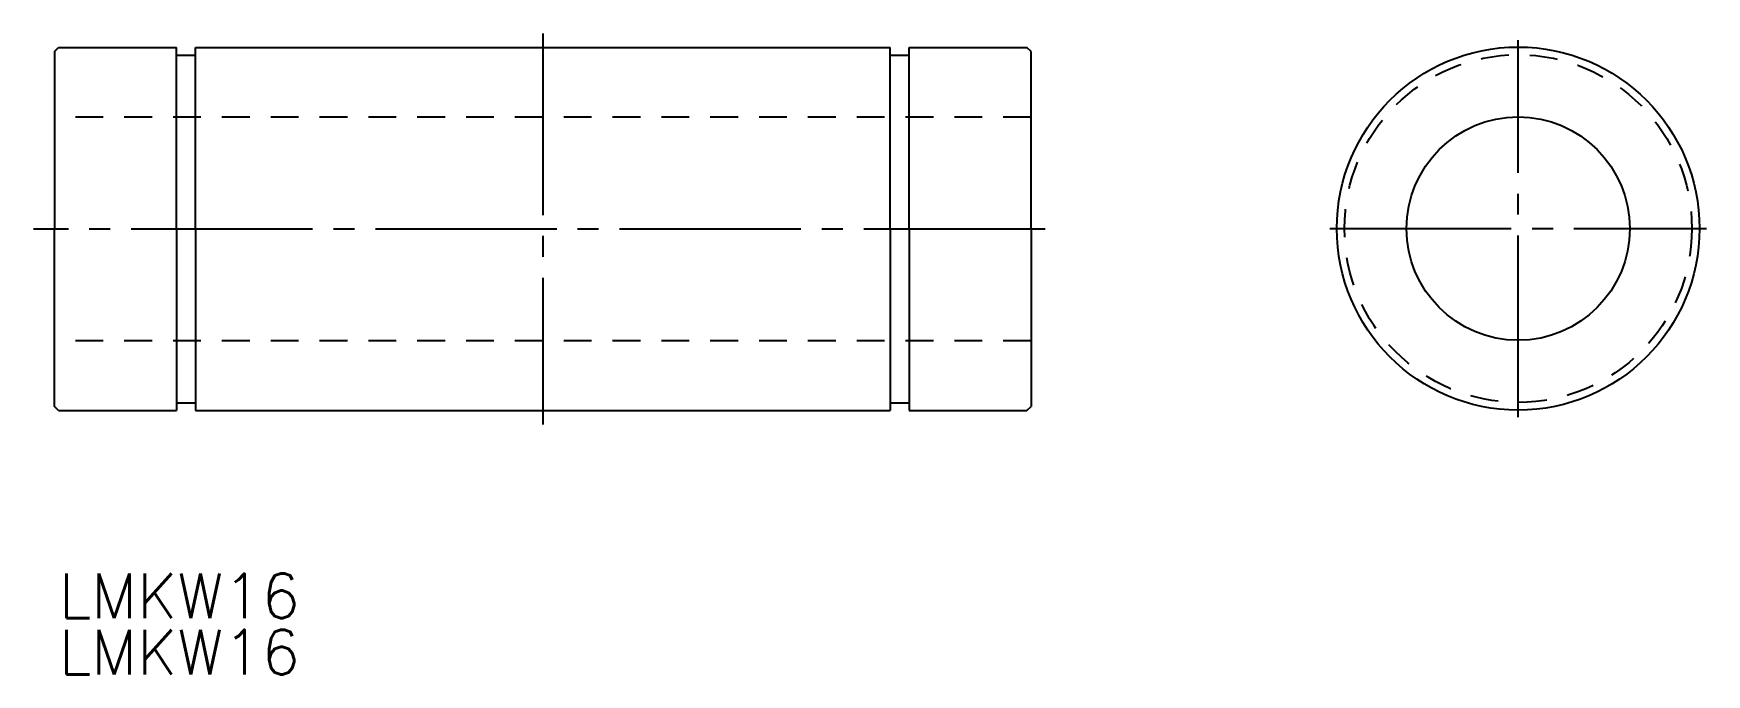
# Model space of a CAD drawing. Extents: x 107 to 227, y 114 to 160.
import ezdxf

# ---------------------------------------------------------------- set-up
doc = ezdxf.new("R2010")
doc.units = 0
doc.linetypes.add('CENTER', pattern=[17.5, 13, -1.5, 1.5, -1.5])
doc.linetypes.add('DASHED', pattern=[3.5, 2, -1.5])
doc.layers.get('0').update_dxf_attribs({"linetype": 'CONTINUOUS'})
doc.layers.add('CENTER', color=1, linetype='CENTER')
doc.styles.get("Standard").update_dxf_attribs({"font": 'txt.shx', "bigfont": '@extfont2.shx'})

msp = doc.modelspace()

# ---------------------------------------------------------------- linework, layer by layer
at = {"color": 7, "linetype": 'CONTINUOUS'}
for p, q in [((108.62, 158.57), (108.92, 158.87)), ((108.62, 158.57), (108.62, 145.87)), ((108.92, 158.87), (117.37, 158.87)), ((117.37, 145.87), (117.37, 158.87)), ((117.37, 158.32), (118.72, 158.32)), ((118.72, 145.87), (118.72, 158.87)), ((118.72, 158.87), (168.52, 158.87)), ((168.52, 145.87), (168.52, 158.87)), ((168.52, 158.32), (169.87, 158.32)), ((169.87, 145.87), (169.87, 158.87)), ((169.87, 158.87), (178.32, 158.87)), ((178.62, 158.57), (178.32, 158.87)), ((178.62, 145.87), (178.62, 158.57)), ((108.62, 133.17), (108.62, 145.87)), ((117.37, 145.87), (117.37, 132.87)), ((118.72, 145.87), (118.72, 132.87)), ((168.52, 145.87), (168.52, 132.87)), ((169.87, 145.87), (169.87, 132.87)), ((178.62, 145.87), (178.62, 133.17)), ((108.92, 132.87), (108.62, 133.17)), ((117.37, 133.42), (118.72, 133.42)), ((168.52, 133.42), (169.87, 133.42)), ((178.32, 132.87), (178.62, 133.17)), ((108.92, 132.87), (117.37, 132.87)), ((118.72, 132.87), (168.52, 132.87)), ((169.87, 132.87), (178.32, 132.87))]:
    msp.add_line(p, q, dxfattribs=at)
at = {"color": 1, "linetype": 'CENTER'}
for p, q in [((213.53, 132.4), (213.53, 159.4)), ((200.03, 145.9), (227.03, 145.9))]:
    msp.add_line(p, q, dxfattribs=at)
at = {"color": 3, "linetype": 'DASHED'}
for p, q in [((178.62, 153.87), (108.62, 153.87)), ((178.62, 137.87), (108.62, 137.87))]:
    msp.add_line(p, q, dxfattribs=at)
at = {"color": 13, "linetype": 'CONTINUOUS'}
msp.add_line((178.62, 145.87), (178.12, 145.87), dxfattribs=at)
at = {"color": 7, "linetype": 'CONTINUOUS'}
for radius in [13, 8]:
    msp.add_circle((213.53, 145.9), radius, dxfattribs=at)
at = {"color": 3, "linetype": 'DASHED'}
msp.add_circle((213.53, 145.9), 12.45, dxfattribs=at)
at = {"layer": 'CENTER', "color": 1, "linetype": 'CENTER'}
for p, q in [((143.62, 159.87), (143.62, 131.87)), ((179.62, 145.87), (107.12, 145.87))]:
    msp.add_line(p, q, dxfattribs=at)

# ---------------------------------------------------------------- texts
at = {"color": 7, "linetype": 'CONTINUOUS'}
for p in [(108.93, 118), (108.93, 113.97)]:
    msp.add_text('LMKW16', height=3.2, dxfattribs=at).set_placement(p)

doc.saveas('drawing.dxf')
